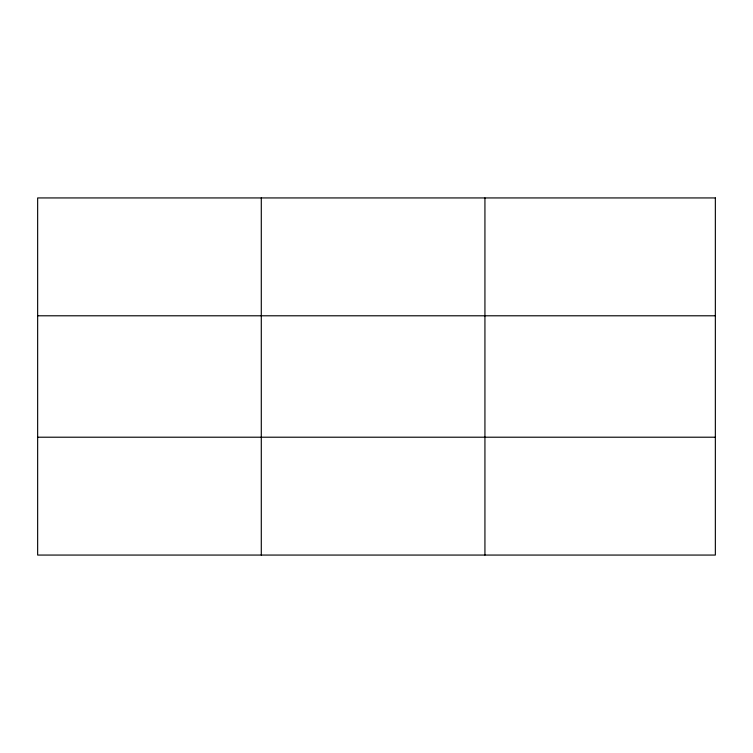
<?xml version="1.0" encoding="UTF-8"?>
<svg xmlns="http://www.w3.org/2000/svg" width="753" height="753" viewBox="0 0 753 753"><rect width="100%" height="100%" fill="white"/><g stroke="black" fill="none" stroke-linecap="round" stroke-linejoin="round"><path stroke-width="1.13" d="M261.291 197.935L261.291 555.065M484.932 197.935L484.932 555.065M37.65 315.789L715.35 315.789M37.65 437.211L715.35 437.211M715.35 197.935L715.35 555.065L37.65 555.065L37.65 197.935L715.35 197.935"/></g></svg>
